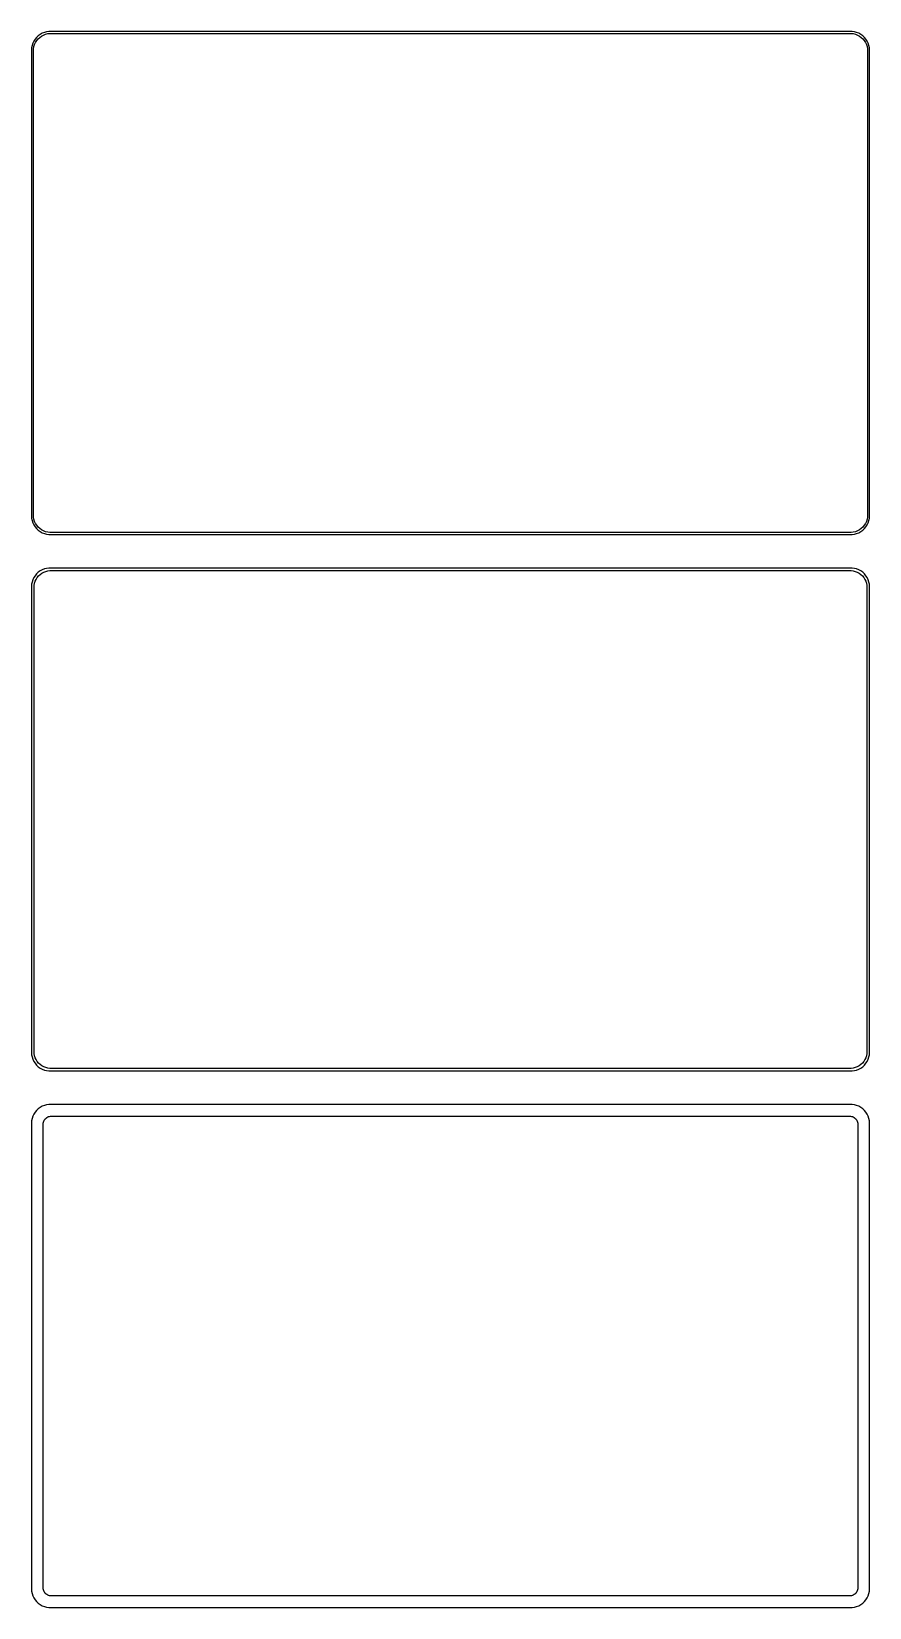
# Model space of a CAD drawing. Header units: metres. Extents: x -112 to 112, y 365 to 787.
import ezdxf

# ---------------------------------------------------------------- set-up
doc = ezdxf.new("R2010")
doc.units = ezdxf.units.M

msp = doc.modelspace()

# ---------------------------------------------------------------- linework, layer by layer
for p, q in [((-109.629, 787.024), (-110.179, 786.722)), ((-109.045, 787.255), (-109.629, 787.024)), ((-109.272, 786.548), (-108.718, 786.768)), ((-108.437, 787.411), (-109.045, 787.255)), ((-108.718, 786.768), (-108.14, 786.916)), ((-107.814, 787.49), (-108.437, 787.411)), ((-108.14, 786.916), (-107.548, 786.991)), ((107.814, 787.49), (-107.814, 787.49)), ((-107.548, 786.991), (107.548, 786.991)), ((107.548, 786.991), (108.14, 786.916)), ((108.437, 787.411), (107.814, 787.49)), ((108.14, 786.916), (108.718, 786.768)), ((109.045, 787.255), (108.437, 787.411)), ((108.718, 786.768), (109.272, 786.548)), ((109.629, 787.024), (109.045, 787.255)), ((110.179, 786.722), (109.629, 787.024)), ((-112.461, 783.127), (-112.5, 782.5)), ((-112.343, 783.743), (-112.461, 783.127)), ((-112.149, 784.341), (-112.343, 783.743)), ((-111.882, 784.909), (-112.149, 784.341)), ((-112, 782.25), (-111.963, 782.845)), ((-111.963, 782.845), (-111.851, 783.431)), ((-111.545, 785.439), (-111.882, 784.909)), ((-111.851, 783.431), (-111.666, 783.999)), ((-111.666, 783.999), (-111.412, 784.538)), ((-111.145, 785.923), (-111.545, 785.439)), ((-111.412, 784.538), (-111.093, 785.042)), ((-110.687, 786.353), (-111.145, 785.923)), ((-111.093, 785.042), (-110.713, 785.502)), ((-110.713, 785.502), (-110.278, 785.91)), ((-110.179, 786.722), (-110.687, 786.353)), ((-110.278, 785.91), (-109.795, 786.261)), ((-109.795, 786.261), (-109.272, 786.548)), ((109.272, 786.548), (109.795, 786.261)), ((109.795, 786.261), (110.278, 785.91)), ((110.687, 786.353), (110.179, 786.722)), ((110.278, 785.91), (110.713, 785.502)), ((111.145, 785.923), (110.687, 786.353)), ((110.713, 785.502), (111.093, 785.042)), ((111.093, 785.042), (111.412, 784.538)), ((111.545, 785.439), (111.145, 785.923)), ((111.412, 784.538), (111.666, 783.999)), ((111.882, 784.909), (111.545, 785.439)), ((111.666, 783.999), (111.851, 783.431)), ((111.851, 783.431), (111.963, 782.845)), ((112.149, 784.341), (111.882, 784.909)), ((111.963, 782.845), (112, 782.25)), ((112.343, 783.743), (112.149, 784.341)), ((112.461, 783.127), (112.343, 783.743)), ((112.5, 782.5), (112.461, 783.127)), ((-112.5, 782.5), (-112.5, 657.5)), ((-112, 657.75), (-112, 782.25)), ((112, 782.25), (112, 657.75)), ((112.5, 657.5), (112.5, 782.5)), ((-112.5, 657.5), (-112.461, 656.873)), ((-112.461, 656.873), (-112.343, 656.257)), ((-112.343, 656.257), (-112.149, 655.659)), ((-112.149, 655.659), (-111.882, 655.091)), ((-111.963, 657.155), (-112, 657.75)), ((-111.851, 656.569), (-111.963, 657.155)), ((-111.666, 656.001), (-111.851, 656.569)), ((-111.412, 655.462), (-111.666, 656.001)), ((111.666, 656.001), (111.412, 655.462)), ((111.851, 656.569), (111.666, 656.001)), ((111.963, 657.155), (111.851, 656.569)), ((111.882, 655.091), (112.149, 655.659)), ((112, 657.75), (111.963, 657.155)), ((112.149, 655.659), (112.343, 656.257)), ((112.343, 656.257), (112.461, 656.873)), ((112.461, 656.873), (112.5, 657.5)), ((-111.882, 655.091), (-111.545, 654.561)), ((-111.545, 654.561), (-111.145, 654.077)), ((-111.093, 654.958), (-111.412, 655.462)), ((-111.145, 654.077), (-110.687, 653.647)), ((-110.713, 654.498), (-111.093, 654.958)), ((-110.278, 654.09), (-110.713, 654.498)), ((-110.687, 653.647), (-110.179, 653.278)), ((-109.795, 653.739), (-110.278, 654.09)), ((-110.179, 653.278), (-109.629, 652.976)), ((-109.272, 653.452), (-109.795, 653.739)), ((-109.629, 652.976), (-109.045, 652.745)), ((-108.718, 653.232), (-109.272, 653.452)), ((-109.045, 652.745), (-108.437, 652.589)), ((-108.14, 653.084), (-108.718, 653.232)), ((-108.437, 652.589), (-107.814, 652.51)), ((-107.548, 653.009), (-108.14, 653.084)), ((-107.814, 652.51), (107.814, 652.51)), ((107.548, 653.009), (-107.548, 653.009)), ((108.14, 653.084), (107.548, 653.009)), ((107.814, 652.51), (108.437, 652.589)), ((108.718, 653.232), (108.14, 653.084)), ((108.437, 652.589), (109.045, 652.745)), ((109.272, 653.452), (108.718, 653.232)), ((109.045, 652.745), (109.629, 652.976)), ((109.795, 653.739), (109.272, 653.452)), ((109.629, 652.976), (110.179, 653.278)), ((110.278, 654.09), (109.795, 653.739)), ((110.179, 653.278), (110.687, 653.647)), ((110.713, 654.498), (110.278, 654.09)), ((110.687, 653.647), (111.145, 654.077)), ((111.093, 654.958), (110.713, 654.498)), ((111.412, 655.462), (111.093, 654.958)), ((111.145, 654.077), (111.545, 654.561)), ((111.545, 654.561), (111.882, 655.091)), ((-109.629, 643.024), (-110.179, 642.722)), ((-109.045, 643.255), (-109.629, 643.024)), ((-108.437, 643.411), (-109.045, 643.255)), ((-107.814, 643.49), (-108.437, 643.411)), ((107.814, 643.49), (-107.814, 643.49)), ((108.437, 643.411), (107.814, 643.49)), ((109.045, 643.255), (108.437, 643.411)), ((109.629, 643.024), (109.045, 643.255)), ((110.179, 642.722), (109.629, 643.024)), ((-112.461, 639.127), (-112.5, 638.5)), ((-112.343, 639.743), (-112.461, 639.127)), ((-112.149, 640.341), (-112.343, 639.743)), ((-111.882, 640.909), (-112.149, 640.341)), ((-111.545, 641.439), (-111.882, 640.909)), ((-111.828, 638.25), (-111.792, 638.824)), ((-111.792, 638.824), (-111.685, 639.389)), ((-111.685, 639.389), (-111.507, 639.935)), ((-111.145, 641.923), (-111.545, 641.439)), ((-111.507, 639.935), (-111.262, 640.456)), ((-111.262, 640.456), (-110.954, 640.941)), ((-110.687, 642.353), (-111.145, 641.923)), ((-110.954, 640.941), (-110.588, 641.384)), ((-110.179, 642.722), (-110.687, 642.353)), ((-110.588, 641.384), (-110.168, 641.778)), ((-110.168, 641.778), (-109.703, 642.116)), ((-109.703, 642.116), (-109.199, 642.393)), ((-109.199, 642.393), (-108.665, 642.604)), ((-108.665, 642.604), (-108.108, 642.747)), ((-108.108, 642.747), (-107.537, 642.819)), ((-107.537, 642.819), (107.537, 642.819)), ((107.537, 642.819), (108.108, 642.747)), ((108.108, 642.747), (108.665, 642.604)), ((108.665, 642.604), (109.199, 642.393)), ((109.199, 642.393), (109.703, 642.116)), ((109.703, 642.116), (110.168, 641.778)), ((110.168, 641.778), (110.588, 641.384)), ((110.687, 642.353), (110.179, 642.722)), ((110.588, 641.384), (110.954, 640.941)), ((111.145, 641.923), (110.687, 642.353)), ((110.954, 640.941), (111.262, 640.456)), ((111.545, 641.439), (111.145, 641.923)), ((111.262, 640.456), (111.507, 639.935)), ((111.507, 639.935), (111.685, 639.389)), ((111.882, 640.909), (111.545, 641.439)), ((111.685, 639.389), (111.792, 638.824)), ((111.792, 638.824), (111.828, 638.25)), ((112.149, 640.341), (111.882, 640.909)), ((112.343, 639.743), (112.149, 640.341)), ((112.461, 639.127), (112.343, 639.743)), ((112.5, 638.5), (112.461, 639.127)), ((-112.5, 638.5), (-112.5, 513.5)), ((-111.828, 513.75), (-111.828, 638.25)), ((111.828, 638.25), (111.828, 513.75)), ((112.5, 513.5), (112.5, 638.5)), ((-112.5, 513.5), (-112.461, 512.873)), ((-112.461, 512.873), (-112.343, 512.257)), ((-112.343, 512.257), (-112.149, 511.659)), ((-111.792, 513.176), (-111.828, 513.75)), ((-111.685, 512.611), (-111.792, 513.176)), ((-111.507, 512.065), (-111.685, 512.611)), ((-111.262, 511.544), (-111.507, 512.065)), ((111.507, 512.065), (111.262, 511.544)), ((111.685, 512.611), (111.507, 512.065)), ((111.792, 513.176), (111.685, 512.611)), ((111.828, 513.75), (111.792, 513.176)), ((112.149, 511.659), (112.343, 512.257)), ((112.343, 512.257), (112.461, 512.873)), ((112.461, 512.873), (112.5, 513.5)), ((-112.149, 511.659), (-111.882, 511.091)), ((-111.882, 511.091), (-111.545, 510.561)), ((-111.545, 510.561), (-111.145, 510.077)), ((-110.954, 511.059), (-111.262, 511.544)), ((-111.145, 510.077), (-110.687, 509.647)), ((-110.588, 510.616), (-110.954, 511.059)), ((-110.687, 509.647), (-110.179, 509.278)), ((-110.168, 510.222), (-110.588, 510.616)), ((-110.179, 509.278), (-109.629, 508.976)), ((-109.703, 509.884), (-110.168, 510.222)), ((-109.199, 509.607), (-109.703, 509.884)), ((-109.629, 508.976), (-109.045, 508.745)), ((-108.665, 509.396), (-109.199, 509.607)), ((-109.045, 508.745), (-108.437, 508.589)), ((-108.108, 509.253), (-108.665, 509.396)), ((-108.437, 508.589), (-107.814, 508.51)), ((-107.537, 509.181), (-108.108, 509.253)), ((-107.814, 508.51), (107.814, 508.51)), ((107.537, 509.181), (-107.537, 509.181)), ((108.108, 509.253), (107.537, 509.181)), ((107.814, 508.51), (108.437, 508.589)), ((108.665, 509.396), (108.108, 509.253)), ((108.437, 508.589), (109.045, 508.745)), ((109.199, 509.607), (108.665, 509.396)), ((109.045, 508.745), (109.629, 508.976)), ((109.703, 509.884), (109.199, 509.607)), ((109.629, 508.976), (110.179, 509.278)), ((110.168, 510.222), (109.703, 509.884)), ((110.588, 510.616), (110.168, 510.222)), ((110.179, 509.278), (110.687, 509.647)), ((110.954, 511.059), (110.588, 510.616)), ((110.687, 509.647), (111.145, 510.077)), ((111.262, 511.544), (110.954, 511.059)), ((111.145, 510.077), (111.545, 510.561)), ((111.545, 510.561), (111.882, 511.091)), ((111.882, 511.091), (112.149, 511.659)), ((-109.045, 499.255), (-109.629, 499.024)), ((-108.437, 499.411), (-109.045, 499.255)), ((-107.814, 499.49), (-108.437, 499.411)), ((107.814, 499.49), (-107.814, 499.49)), ((108.437, 499.411), (107.814, 499.49)), ((109.045, 499.255), (108.437, 499.411)), ((109.629, 499.024), (109.045, 499.255)), ((-112.461, 495.127), (-112.5, 494.5)), ((-112.343, 495.743), (-112.461, 495.127)), ((-112.149, 496.341), (-112.343, 495.743)), ((-111.882, 496.909), (-112.149, 496.341)), ((-111.545, 497.439), (-111.882, 496.909)), ((-111.145, 497.923), (-111.545, 497.439)), ((-110.687, 498.353), (-111.145, 497.923)), ((-110.179, 498.722), (-110.687, 498.353)), ((-109.629, 499.024), (-110.179, 498.722)), ((-109.293, 494.775), (-109.211, 495.027)), ((-109.211, 495.027), (-109.099, 495.266)), ((-109.099, 495.266), (-108.957, 495.49)), ((-108.957, 495.49), (-108.788, 495.694)), ((-108.788, 495.694), (-108.595, 495.875)), ((-108.595, 495.875), (-108.38, 496.031)), ((-108.38, 496.031), (-108.148, 496.159)), ((-108.148, 496.159), (-107.902, 496.256)), ((-107.902, 496.256), (-107.645, 496.322)), ((-107.645, 496.322), (-107.382, 496.355)), ((-107.382, 496.355), (107.382, 496.355)), ((107.382, 496.355), (107.645, 496.322)), ((107.645, 496.322), (107.902, 496.256)), ((107.902, 496.256), (108.148, 496.159)), ((108.148, 496.159), (108.38, 496.031)), ((108.38, 496.031), (108.595, 495.875)), ((108.595, 495.875), (108.788, 495.694)), ((108.788, 495.694), (108.957, 495.49)), ((108.957, 495.49), (109.099, 495.266)), ((109.099, 495.266), (109.211, 495.027)), ((109.211, 495.027), (109.293, 494.775)), ((110.179, 498.722), (109.629, 499.024)), ((110.687, 498.353), (110.179, 498.722)), ((111.145, 497.923), (110.687, 498.353)), ((111.545, 497.439), (111.145, 497.923)), ((111.882, 496.909), (111.545, 497.439)), ((112.149, 496.341), (111.882, 496.909)), ((112.343, 495.743), (112.149, 496.341)), ((112.461, 495.127), (112.343, 495.743)), ((112.5, 494.5), (112.461, 495.127)), ((-112.5, 494.5), (-112.5, 369.5)), ((-109.36, 494.25), (-109.343, 494.514)), ((-109.36, 369.75), (-109.36, 494.25)), ((-109.343, 494.514), (-109.293, 494.775)), ((109.293, 494.775), (109.343, 494.514)), ((109.343, 494.514), (109.36, 494.25)), ((109.36, 494.25), (109.36, 369.75)), ((112.5, 369.5), (112.5, 494.5)), ((-112.5, 369.5), (-112.461, 368.873)), ((-112.461, 368.873), (-112.343, 368.257)), ((-112.343, 368.257), (-112.149, 367.659)), ((-109.343, 369.486), (-109.36, 369.75)), ((-109.293, 369.225), (-109.343, 369.486)), ((-109.211, 368.973), (-109.293, 369.225)), ((-109.099, 368.734), (-109.211, 368.973)), ((-108.957, 368.51), (-109.099, 368.734)), ((-108.788, 368.306), (-108.957, 368.51)), ((-108.595, 368.125), (-108.788, 368.306)), ((-108.38, 367.969), (-108.595, 368.125)), ((108.595, 368.125), (108.38, 367.969)), ((108.788, 368.306), (108.595, 368.125)), ((108.957, 368.51), (108.788, 368.306)), ((109.099, 368.734), (108.957, 368.51)), ((109.211, 368.973), (109.099, 368.734)), ((109.293, 369.225), (109.211, 368.973)), ((109.343, 369.486), (109.293, 369.225)), ((109.36, 369.75), (109.343, 369.486)), ((112.149, 367.659), (112.343, 368.257)), ((112.343, 368.257), (112.461, 368.873)), ((112.461, 368.873), (112.5, 369.5)), ((-112.149, 367.659), (-111.882, 367.091)), ((-111.882, 367.091), (-111.545, 366.561)), ((-111.545, 366.561), (-111.145, 366.077)), ((-111.145, 366.077), (-110.687, 365.647)), ((-110.687, 365.647), (-110.179, 365.278)), ((-110.179, 365.278), (-109.629, 364.976)), ((-109.629, 364.976), (-109.045, 364.745)), ((-109.045, 364.745), (-108.437, 364.589)), ((-108.437, 364.589), (-107.814, 364.51)), ((-108.148, 367.841), (-108.38, 367.969)), ((-107.902, 367.744), (-108.148, 367.841)), ((-107.645, 367.678), (-107.902, 367.744)), ((-107.814, 364.51), (107.814, 364.51)), ((-107.382, 367.645), (-107.645, 367.678)), ((107.382, 367.645), (-107.382, 367.645)), ((107.645, 367.678), (107.382, 367.645)), ((107.902, 367.744), (107.645, 367.678)), ((107.814, 364.51), (108.437, 364.589)), ((108.148, 367.841), (107.902, 367.744)), ((108.38, 367.969), (108.148, 367.841)), ((108.437, 364.589), (109.045, 364.745)), ((109.045, 364.745), (109.629, 364.976)), ((109.629, 364.976), (110.179, 365.278)), ((110.179, 365.278), (110.687, 365.647)), ((110.687, 365.647), (111.145, 366.077)), ((111.145, 366.077), (111.545, 366.561)), ((111.545, 366.561), (111.882, 367.091)), ((111.882, 367.091), (112.149, 367.659))]:
    msp.add_line(p, q)

doc.saveas('drawing.dxf')
